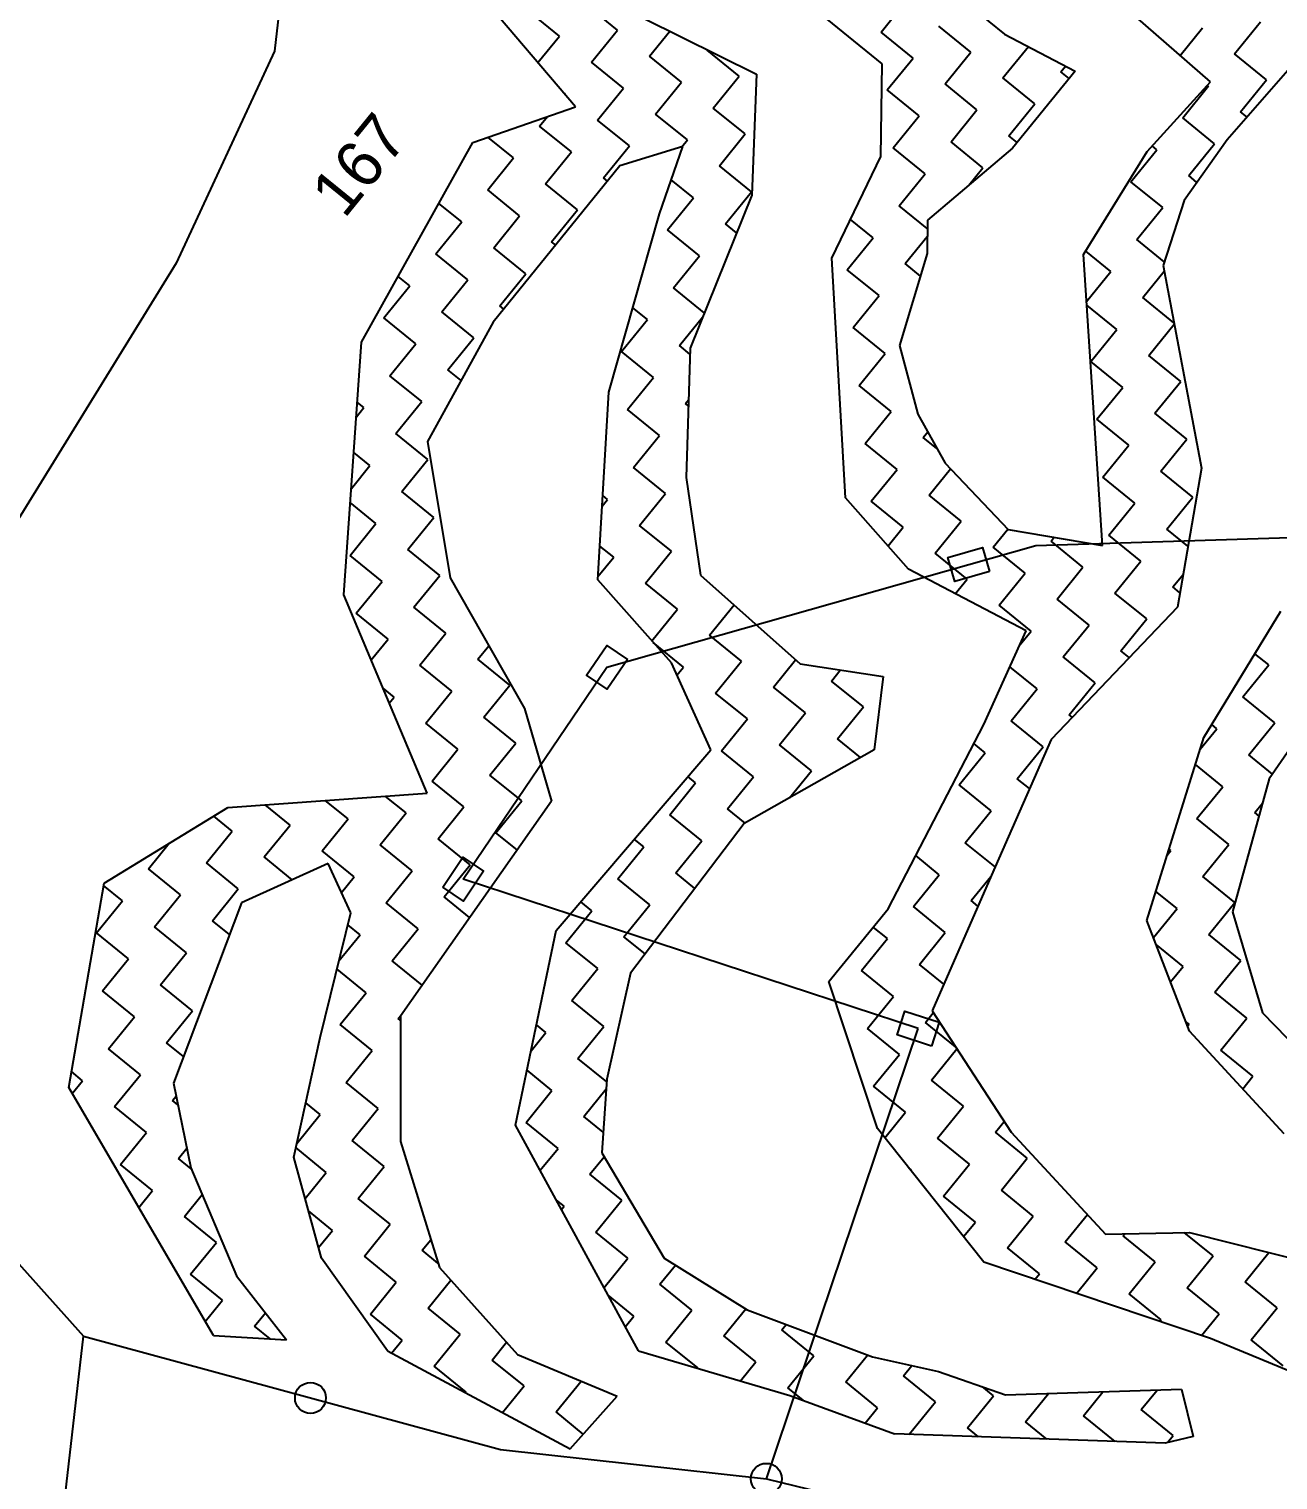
# Model space of a CAD drawing. Header units: metres. Extents: x 303647 to 308666, y 1943822 to 1947889.
# Drawn here: x 303920.9 to 304162.3, y 1946291 to 1946571.5 of the extents above; entities that cross this region are included whole.
import ezdxf

# ---------------------------------------------------------------- set-up
doc = ezdxf.new("R2010")
doc.units = ezdxf.units.M
for name, color, linetype in [('OFF', 1, 'Continuous'), ('POLY_HATCH', 12, 'Continuous'), ('POLY_PARCEL', 6, 'Continuous'), ('POLY_WATER', 4, 'Continuous'), ('TEXT_PARCEL', 7, 'Continuous')]:
    doc.layers.add(name, color=color, linetype=linetype)
doc.styles.add('TEXT_MAP', font='')
doc.styles.get('TEXT_MAP').set_extended_font_data('Kruti Dev 050')

msp = doc.modelspace()

# ---------------------------------------------------------------- linework, layer by layer
for points in [[(304106.51, 1946466.61), (304099.8, 1946464.7), (304098.48, 1946469.34), (304105.19, 1946471.25)], [(304036.53, 1946449.62), (304032.61, 1946443.85), (304028.62, 1946446.56), (304032.53, 1946452.33)], [(304000.82, 1946405.59), (304004.73, 1946411.36), (304008.73, 1946408.65), (304004.81, 1946402.88)], [(304095.31, 1946374.87), (304088.68, 1946377.05), (304090.18, 1946381.64), (304096.81, 1946379.46)]]:
    msp.add_lwpolyline(points, close=True)
for centre in [(303975.26, 1946306.83), (304063.38, 1946291.19)]:
    msp.add_circle(centre, 2.99)
at = {"layer": 'OFF'}
msp.add_line((303647.29, 1943830.93), (303931.35, 1946318.76), dxfattribs=at)
at = {"layer": 'POLY_HATCH'}
for p, q in [((304026.51, 1946556.49), (303998.93, 1946588.77)), ((304085.79, 1946564.79), (304062.31, 1946583.85)), ((304092.21, 1946584.5), (304109.43, 1946570.52)), ((304149.21, 1946561.29), (304127.93, 1946579.87)), ((304032.51, 1946577.21), (304061.47, 1946562.75)), ((304109.43, 1946570.52), (304123.08, 1946563.34)), ((304169.99, 1946570.16), (304152.44, 1946550.06)), ((304061.47, 1946562.75), (304060.56, 1946539.35)), ((304085.49, 1946546.83), (304085.79, 1946564.79)), ((304123.08, 1946563.34), (304110.99, 1946548.46)), ((304136.98, 1946547.83), (304149.21, 1946561.29)), ((304006.62, 1946549.57), (304026.51, 1946556.49)), ((303985.15, 1946510.96), (304006.62, 1946549.57)), ((304047.26, 1946548.81), (304035.09, 1946545.03)), ((304042.74, 1946535.78), (304047.26, 1946548.81)), ((304110.99, 1946548.46), (304094.51, 1946534.55)), ((304152.44, 1946550.06), (304144.18, 1946538.36)), ((304076.05, 1946527.2), (304085.49, 1946546.83)), ((304124.7, 1946527.9), (304136.98, 1946547.83)), ((304035.09, 1946545.03), (304010.58, 1946514.84)), ((304060.56, 1946539.35), (304048.63, 1946509.81)), ((304144.18, 1946538.36), (304140.07, 1946525.75)), ((304032.91, 1946501.26), (304042.74, 1946535.78)), ((304094.51, 1946534.55), (304094.46, 1946528.09)), ((304078.69, 1946480.87), (304076.05, 1946527.2)), ((304094.46, 1946528.09), (304089.13, 1946510.32)), ((304128.36, 1946471.63), (304124.7, 1946527.9)), ((304140.07, 1946525.75), (304147.5, 1946486.6)), ((304010.58, 1946514.84), (303997.9, 1946491.74)), ((303981.71, 1946462.11), (303985.15, 1946510.96)), ((304048.63, 1946509.81), (304047.89, 1946484.76)), ((304089.13, 1946510.32), (304092.65, 1946497.06)), ((304030.8, 1946465.03), (304032.91, 1946501.26)), ((304092.65, 1946497.06), (304097.93, 1946487.58)), ((303997.9, 1946491.74), (304002.29, 1946465.41)), ((304097.93, 1946487.58), (304110.12, 1946474.75)), ((304147.5, 1946486.6), (304142.83, 1946459.72)), ((304047.89, 1946484.76), (304050.67, 1946465.91)), ((304090.87, 1946467.08), (304078.69, 1946480.87)), ((304110.12, 1946474.75), (304128.36, 1946471.63)), ((304113.62, 1946455.12), (304090.87, 1946467.08)), ((304002.29, 1946465.41), (304016.63, 1946440.11)), ((304045.02, 1946448.93), (304030.8, 1946465.03)), ((304050.67, 1946465.91), (304069.92, 1946448.77)), ((303997.79, 1946423.79), (303981.71, 1946462.11)), ((304142.83, 1946459.72), (304118.41, 1946434.16)), ((304147.97, 1946434.55), (304162.84, 1946458.94)), ((304105.45, 1946437.05), (304113.62, 1946455.12)), ((304052.62, 1946432.14), (304045.02, 1946448.93)), ((304069.92, 1946448.77), (304085.99, 1946446.29)), ((304085.99, 1946446.29), (304084.25, 1946432.15)), ((304171.48, 1946442.35), (304160.61, 1946426.54)), ((304016.63, 1946440.11), (304021.83, 1946422.23)), ((304086.9, 1946401.42), (304105.45, 1946437.05)), ((304118.41, 1946434.16), (304106.91, 1946407.92)), ((304136.95, 1946399.16), (304147.97, 1946434.55)), ((304022.74, 1946397.2), (304052.62, 1946432.14)), ((304084.25, 1946432.15), (304059.1, 1946417.87)), ((304160.61, 1946426.54), (304153.49, 1946400.79)), ((303959.29, 1946420.98), (303997.79, 1946423.79)), ((304021.83, 1946422.23), (303992.63, 1946380.66)), ((303935.35, 1946406.36), (303959.29, 1946420.98)), ((304059.1, 1946417.87), (304037.12, 1946388.94)), ((303978.7, 1946410.19), (303961.9, 1946402.57)), ((303983.04, 1946400.59), (303978.7, 1946410.19)), ((304106.91, 1946407.92), (304095.41, 1946381.68)), ((303928.52, 1946366.85), (303935.35, 1946406.36)), ((303961.9, 1946402.57), (303948.76, 1946367.71)), ((303977.15, 1946376.53), (303983.04, 1946400.59)), ((304075.46, 1946387.32), (304086.9, 1946401.42)), ((304153.49, 1946400.79), (304159.31, 1946381.29)), ((304014.91, 1946359.54), (304022.74, 1946397.2)), ((304145.15, 1946377.73), (304136.95, 1946399.16)), ((304037.12, 1946388.94), (304032.57, 1946368.49)), ((304084.85, 1946358.9), (304075.46, 1946387.32)), ((303992.63, 1946380.66), (303992.63, 1946356.38)), ((304095.41, 1946381.68), (304110.69, 1946358.24)), ((304159.31, 1946381.29), (304172.7, 1946367.46)), ((304163.5, 1946357.9), (304145.15, 1946377.73)), ((303972.01, 1946353.39), (303977.15, 1946376.53)), ((303956.5, 1946318.87), (303928.52, 1946366.85)), ((303948.76, 1946367.71), (303952.13, 1946351.31)), ((304032.57, 1946368.49), (304031.55, 1946354.23)), ((304038.68, 1946315.96), (304014.91, 1946359.54)), ((304105.44, 1946333.08), (304084.85, 1946358.9)), ((304110.69, 1946358.24), (304128.97, 1946338.49)), ((303992.63, 1946356.38), (304000.17, 1946332.04)), ((303977.38, 1946333.85), (303972.01, 1946353.39)), ((304031.55, 1946354.23), (304043.65, 1946333.85)), ((303952.13, 1946351.31), (303960.98, 1946330.46)), ((304128.97, 1946338.49), (304145.18, 1946338.83)), ((304145.18, 1946338.83), (304173.66, 1946331.65)), ((303990.12, 1946315.92), (303977.38, 1946333.85)), ((304043.65, 1946333.85), (304059.66, 1946323.87)), ((304149.27, 1946318.29), (304105.44, 1946333.08)), ((303960.98, 1946330.46), (303970.64, 1946318.07)), ((304000.17, 1946332.04), (304015.31, 1946315.2)), ((304059.66, 1946323.87), (304083.91, 1946314.75)), ((303956.5, 1946318.87), (303970.64, 1946318.07)), ((304177.13, 1946306.77), (304149.27, 1946318.29)), ((303990.12, 1946315.92), (304025.43, 1946296.98)), ((304038.68, 1946315.96), (304067.9, 1946307.32)), ((304015.31, 1946315.2), (304034.56, 1946307.16)), ((304083.91, 1946314.75), (304096.68, 1946311.92)), ((304096.68, 1946311.92), (304109.63, 1946307.45)), ((304025.43, 1946296.98), (304034.56, 1946307.16)), ((304067.9, 1946307.32), (304088.15, 1946299.89)), ((304109.63, 1946307.45), (304143.65, 1946308.5)), ((304143.65, 1946308.5), (304145.86, 1946299.36)), ((304140.45, 1946298.09), (304088.15, 1946299.89)), ((304145.86, 1946299.36), (304140.45, 1946298.09))]:
    msp.add_line(p, q, dxfattribs=at)
at = {"layer": 'POLY_HATCH', "linetype": 'Continuous'}
for p, q in [((304034.6, 1946571.28), (304028.42, 1946576.3)), ((304085.56, 1946570.92), (304090.57, 1946577.1)), ((304023.4, 1946570.12), (304017.22, 1946575.14)), ((304029.58, 1946565.1), (304034.6, 1946571.28)), ((304040.78, 1946566.27), (304044.71, 1946571.12)), ((304091.74, 1946565.9), (304085.56, 1946570.92)), ((304102.93, 1946567.06), (304096.75, 1946572.08)), ((304143.38, 1946566.38), (304147.71, 1946571.72)), ((304153.89, 1946566.7), (304158.91, 1946572.88)), ((304019.24, 1946565), (304023.4, 1946570.12)), ((304109.11, 1946562.05), (304114.03, 1946568.1)), ((304035.76, 1946560.09), (304029.58, 1946565.1)), ((304046.95, 1946561.25), (304040.78, 1946566.27)), ((304051.97, 1946567.43), (304052.01, 1946567.48)), ((304058.15, 1946562.41), (304051.97, 1946567.43)), ((304086.72, 1946559.72), (304091.74, 1946565.9)), ((304097.92, 1946560.89), (304102.93, 1946567.06)), ((304160.07, 1946561.68), (304153.89, 1946566.7)), ((304053.13, 1946556.23), (304058.15, 1946562.41)), ((304120.31, 1946563.21), (304121.21, 1946564.32)), ((304121.91, 1946561.91), (304120.31, 1946563.21)), ((304030.74, 1946553.91), (304035.76, 1946560.09)), ((304041.94, 1946555.07), (304046.95, 1946561.25)), ((304092.9, 1946554.71), (304086.72, 1946559.72)), ((304104.09, 1946555.87), (304097.92, 1946560.89)), ((304115.29, 1946557.03), (304109.11, 1946562.05)), ((304143.86, 1946554.34), (304148.88, 1946560.52)), ((304148.88, 1946560.52), (304148.66, 1946560.69)), ((304155.05, 1946555.5), (304160.07, 1946561.68)), ((304024.56, 1946558.92), (304024.13, 1946559.28)), ((304024.5, 1946558.84), (304024.56, 1946558.92)), ((304110.27, 1946550.85), (304115.29, 1946557.03)), ((304019.55, 1946552.74), (304021.05, 1946554.59)), ((304036.92, 1946548.89), (304030.74, 1946553.91)), ((304048.12, 1946550.05), (304041.94, 1946555.07)), ((304059.31, 1946551.22), (304053.13, 1946556.23)), ((304087.88, 1946548.53), (304092.9, 1946554.71)), ((304099.08, 1946549.69), (304104.09, 1946555.87)), ((304150.04, 1946549.33), (304143.86, 1946554.34)), ((304156.31, 1946554.49), (304155.05, 1946555.5)), ((304025.73, 1946547.73), (304019.55, 1946552.74)), ((304054.3, 1946545.04), (304059.31, 1946551.22)), ((304014.53, 1946546.57), (304009.57, 1946550.6)), ((304031.91, 1946542.71), (304036.92, 1946548.89)), ((304047.06, 1946548.75), (304048.12, 1946550.05)), ((304094.06, 1946543.51), (304087.88, 1946548.53)), ((304105.26, 1946544.67), (304099.08, 1946549.69)), ((304111.88, 1946549.55), (304110.27, 1946550.85)), ((304133.83, 1946541.98), (304138.84, 1946548.16)), ((304138.84, 1946548.16), (304137.95, 1946548.89)), ((304145.02, 1946543.15), (304150.04, 1946549.33)), ((304009.52, 1946540.39), (304014.53, 1946546.57)), ((304020.71, 1946541.55), (304025.73, 1946547.73)), ((304032.69, 1946542.08), (304031.91, 1946542.71)), ((304060.48, 1946540.02), (304054.3, 1946545.04)), ((304089.05, 1946537.33), (304094.06, 1946543.51)), ((304102.53, 1946541.32), (304105.26, 1946544.67)), ((304146.63, 1946541.84), (304145.02, 1946543.15)), ((304015.69, 1946535.37), (304009.52, 1946540.39)), ((304026.89, 1946536.53), (304020.71, 1946541.55)), ((304049.28, 1946538.86), (304045.01, 1946542.33)), ((304055.46, 1946533.84), (304060.48, 1946540.02)), ((304140.01, 1946536.97), (304133.83, 1946541.98)), ((304004.5, 1946534.21), (304000.07, 1946537.8)), ((304044.26, 1946532.68), (304049.28, 1946538.86)), ((304094.5, 1946532.91), (304089.05, 1946537.33)), ((304134.99, 1946530.79), (304140.01, 1946536.97)), ((303999.48, 1946528.03), (304004.5, 1946534.21)), ((304010.68, 1946529.19), (304015.69, 1946535.37)), ((304021.87, 1946530.35), (304026.89, 1946536.53)), ((304084.03, 1946531.15), (304079.66, 1946534.7)), ((304050.44, 1946527.66), (304044.26, 1946532.68)), ((304057.62, 1946532.09), (304055.46, 1946533.84)), ((304090.21, 1946526.14), (304094.48, 1946531.4)), ((304016.86, 1946524.18), (304010.68, 1946529.19)), ((304022.66, 1946529.72), (304021.87, 1946530.35)), ((304079.01, 1946524.97), (304084.03, 1946531.15)), ((304129.97, 1946524.61), (304125.11, 1946528.56)), ((304140.3, 1946526.47), (304134.99, 1946530.79)), ((304005.66, 1946523.01), (303999.48, 1946528.03)), ((304045.43, 1946521.48), (304050.44, 1946527.66)), ((304093.15, 1946523.74), (304090.21, 1946526.14)), ((303994.47, 1946521.85), (303992.22, 1946523.67)), ((304000.65, 1946516.83), (304005.66, 1946523.01)), ((304011.84, 1946518), (304016.86, 1946524.18)), ((304085.19, 1946519.96), (304079.01, 1946524.97)), ((304125.29, 1946518.84), (304129.97, 1946524.61)), ((304136.15, 1946519.59), (304140.28, 1946524.67)), ((303989.45, 1946515.67), (303994.47, 1946521.85)), ((304051.39, 1946516.64), (304045.43, 1946521.48)), ((304012.63, 1946517.36), (304011.84, 1946518)), ((304040.41, 1946515.31), (304037.57, 1946517.61)), ((304080.18, 1946513.78), (304085.19, 1946519.96)), ((304131.14, 1946513.41), (304125.34, 1946518.12)), ((304142.16, 1946514.71), (304136.15, 1946519.59)), ((303995.63, 1946510.65), (303989.45, 1946515.67)), ((304006.82, 1946511.82), (304000.65, 1946516.83)), ((304035.39, 1946509.13), (304040.41, 1946515.31)), ((304046.59, 1946510.29), (304051.03, 1946515.76)), ((304137.32, 1946508.4), (304142.22, 1946514.44)), ((304001.81, 1946505.64), (304006.82, 1946511.82)), ((304086.36, 1946508.76), (304080.18, 1946513.78)), ((304126.12, 1946507.23), (304131.14, 1946513.41)), ((303990.61, 1946504.47), (303995.63, 1946510.65)), ((304041.57, 1946504.11), (304035.39, 1946509.13)), ((304048.6, 1946508.66), (304046.59, 1946510.29)), ((304081.34, 1946502.58), (304086.36, 1946508.76)), ((304132.3, 1946502.22), (304126.12, 1946507.23)), ((304143.49, 1946503.38), (304137.32, 1946508.4)), ((303996.79, 1946499.46), (303990.61, 1946504.47)), ((304004.38, 1946503.55), (304001.81, 1946505.64)), ((304036.56, 1946497.93), (304041.57, 1946504.11)), ((304138.48, 1946497.2), (304143.49, 1946503.38)), ((304087.52, 1946497.57), (304081.34, 1946502.58)), ((304127.28, 1946496.04), (304132.3, 1946502.22)), ((303984.13, 1946496.49), (303985.6, 1946498.3)), ((303985.6, 1946498.3), (303984.33, 1946499.32)), ((303991.78, 1946493.28), (303996.79, 1946499.46)), ((304042.74, 1946492.91), (304036.56, 1946497.93)), ((304047.75, 1946499.09), (304048.34, 1946499.81)), ((304048.3, 1946498.65), (304047.75, 1946499.09)), ((304082.5, 1946491.39), (304087.52, 1946497.57)), ((304133.46, 1946491.02), (304127.28, 1946496.04)), ((304144.66, 1946492.19), (304138.48, 1946497.2)), ((303997.96, 1946488.26), (303991.78, 1946493.28)), ((304037.72, 1946486.74), (304042.74, 1946492.91)), ((304093.7, 1946492.55), (304094.57, 1946493.62)), ((304096.37, 1946490.38), (304093.7, 1946492.55)), ((304139.64, 1946486.01), (304144.66, 1946492.19)), ((303986.76, 1946487.1), (303983.65, 1946489.63)), ((304088.68, 1946486.37), (304082.5, 1946491.39)), ((304128.45, 1946484.84), (304133.46, 1946491.02)), ((303983.16, 1946482.66), (303986.76, 1946487.1)), ((303992.94, 1946482.08), (303997.96, 1946488.26)), ((304043.9, 1946481.72), (304037.72, 1946486.74)), ((304083.66, 1946480.19), (304088.68, 1946486.37)), ((304094.86, 1946481.35), (304099, 1946486.45)), ((304134.63, 1946479.83), (304128.45, 1946484.84)), ((304145.82, 1946480.99), (304139.64, 1946486.01)), ((303999.12, 1946477.07), (303992.94, 1946482.08)), ((304032.7, 1946480.56), (304031.75, 1946481.33)), ((304038.88, 1946475.54), (304043.9, 1946481.72)), ((304101.04, 1946476.34), (304094.86, 1946481.35)), ((304140.8, 1946474.81), (304145.82, 1946480.99)), ((303987.92, 1946475.9), (303982.96, 1946479.93)), ((304031.63, 1946479.23), (304032.7, 1946480.56)), ((304089.84, 1946475.18), (304083.66, 1946480.19)), ((304129.61, 1946473.65), (304134.63, 1946479.83)), ((303982.91, 1946469.73), (303987.92, 1946475.9)), ((303994.1, 1946470.89), (303999.12, 1946477.07)), ((304045.06, 1946470.52), (304038.88, 1946475.54)), ((304086.91, 1946471.56), (304089.84, 1946475.18)), ((304096.02, 1946470.16), (304101.04, 1946476.34)), ((304107.22, 1946471.32), (304110.05, 1946474.82)), ((304118.41, 1946472.49), (304119.02, 1946473.23)), ((304124.59, 1946467.47), (304118.41, 1946472.49)), ((304135.79, 1946468.63), (304129.61, 1946473.65)), ((304144.88, 1946471.5), (304140.8, 1946474.81)), ((303989.09, 1946464.71), (303982.91, 1946469.73)), ((304000.28, 1946465.87), (303994.1, 1946470.89)), ((304033.87, 1946469.36), (304031.18, 1946471.54)), ((304040.05, 1946464.35), (304045.06, 1946470.52)), ((304102.2, 1946465.14), (304096.02, 1946470.16)), ((304113.4, 1946466.31), (304107.22, 1946471.32)), ((304030.83, 1946465.63), (304033.87, 1946469.36)), ((304119.58, 1946461.29), (304124.59, 1946467.47)), ((304130.77, 1946462.45), (304135.79, 1946468.63)), ((303984.07, 1946458.53), (303989.09, 1946464.71)), ((303995.26, 1946459.69), (304000.28, 1946465.87)), ((304046.23, 1946459.33), (304040.05, 1946464.35)), ((304099.91, 1946462.33), (304102.2, 1946465.14)), ((304108.38, 1946460.13), (304113.4, 1946466.31)), ((304141.97, 1946463.62), (304143.93, 1946466.03)), ((304125.76, 1946456.27), (304119.58, 1946461.29)), ((304136.95, 1946457.44), (304130.77, 1946462.45)), ((304143.32, 1946462.52), (304141.97, 1946463.62)), ((303990.25, 1946453.51), (303984.07, 1946458.53)), ((304001.44, 1946454.68), (303995.26, 1946459.69)), ((304041.25, 1946453.2), (304046.23, 1946459.33)), ((304052.4, 1946454.31), (304057.14, 1946460.15)), ((304114.56, 1946455.11), (304108.38, 1946460.13)), ((304120.74, 1946450.09), (304125.76, 1946456.27)), ((304131.93, 1946451.26), (304136.95, 1946457.44)), ((303987, 1946449.51), (303990.25, 1946453.51)), ((303996.43, 1946448.5), (304001.44, 1946454.68)), ((304047.39, 1946448.13), (304041.52, 1946452.9)), ((304058.58, 1946449.3), (304052.4, 1946454.31)), ((304112.42, 1946452.48), (304114.56, 1946455.11)), ((304007.62, 1946449.66), (304009.74, 1946452.27)), ((304126.92, 1946445.08), (304120.74, 1946450.09)), ((304133.52, 1946449.97), (304131.93, 1946451.26)), ((304160.5, 1946448.57), (304157.84, 1946450.73)), ((304002.61, 1946443.48), (303996.43, 1946448.5)), ((304013.8, 1946444.64), (304007.62, 1946449.66)), ((304046.1, 1946446.55), (304047.39, 1946448.13)), ((304053.57, 1946443.12), (304058.58, 1946449.3)), ((304064.76, 1946444.28), (304069.04, 1946449.55)), ((304075.96, 1946445.44), (304077.68, 1946447.57)), ((304115.72, 1946443.92), (304110.48, 1946448.18)), ((304155.49, 1946442.39), (304160.5, 1946448.57)), ((304008.79, 1946438.47), (304013.8, 1946444.64)), ((304070.94, 1946439.26), (304064.76, 1946444.28)), ((304082.14, 1946440.43), (304075.96, 1946445.44)), ((304121.9, 1946438.9), (304126.92, 1946445.08)), ((303991.41, 1946442.32), (303989.29, 1946444.04)), ((303990.49, 1946441.18), (303991.41, 1946442.32)), ((303997.59, 1946437.3), (304002.61, 1946443.48)), ((304059.75, 1946438.1), (304053.57, 1946443.12)), ((304110.71, 1946437.74), (304115.72, 1946443.92)), ((304161.67, 1946437.37), (304155.49, 1946442.39)), ((304065.93, 1946433.08), (304070.94, 1946439.26)), ((304077.12, 1946434.25), (304082.14, 1946440.43)), ((304122.48, 1946438.43), (304121.9, 1946438.9)), ((304003.77, 1946432.29), (303997.59, 1946437.3)), ((304014.97, 1946433.45), (304008.79, 1946438.47)), ((304054.73, 1946431.92), (304059.75, 1946438.1)), ((304116.89, 1946432.72), (304110.71, 1946437.74)), ((304147.25, 1946432.24), (304150.47, 1946436.21)), ((304150.47, 1946436.21), (304149.47, 1946437.02)), ((304156.65, 1946431.19), (304161.67, 1946437.37)), ((304009.95, 1946427.27), (304014.97, 1946433.45)), ((304072.1, 1946428.07), (304065.93, 1946433.08)), ((304081.58, 1946430.63), (304077.12, 1946434.25)), ((304105.69, 1946431.56), (304103.51, 1946433.33)), ((303998.75, 1946426.11), (304003.77, 1946432.29)), ((304060.91, 1946426.91), (304054.73, 1946431.92)), ((304100.67, 1946425.38), (304105.69, 1946431.56)), ((304111.87, 1946426.54), (304116.89, 1946432.72)), ((304161.25, 1946427.46), (304156.65, 1946431.19)), ((304067.87, 1946422.85), (304072.1, 1946428.07)), ((304151.64, 1946425.01), (304146.34, 1946429.31)), ((304004.93, 1946421.09), (303998.75, 1946426.11)), ((304016.13, 1946422.25), (304009.95, 1946427.27)), ((304044.7, 1946419.56), (304049.71, 1946425.74)), ((304049.71, 1946425.74), (304048.2, 1946426.97)), ((304055.89, 1946420.73), (304060.91, 1946426.91)), ((304106.85, 1946420.36), (304100.67, 1946425.38)), ((304114.23, 1946424.63), (304111.87, 1946426.54)), ((304146.62, 1946418.83), (304151.64, 1946425.01)), ((303982.54, 1946418.77), (303978.12, 1946422.35)), ((303993.74, 1946419.93), (303989.71, 1946423.2)), ((304011.11, 1946416.07), (304016.13, 1946422.25)), ((304157.81, 1946420), (304159.31, 1946421.85)), ((303960.15, 1946416.44), (303956.59, 1946419.33)), ((303971.35, 1946417.6), (303966.53, 1946421.51)), ((303988.72, 1946413.75), (303993.74, 1946419.93)), ((303999.92, 1946414.91), (304004.93, 1946421.09)), ((304050.88, 1946414.55), (304044.7, 1946419.56)), ((304059.28, 1946417.98), (304055.89, 1946420.73)), ((304101.84, 1946414.18), (304106.85, 1946420.36)), ((304158.62, 1946419.34), (304157.81, 1946420)), ((303955.14, 1946410.26), (303960.15, 1946416.44)), ((303966.33, 1946411.42), (303971.35, 1946417.6)), ((303977.53, 1946412.59), (303982.54, 1946418.77)), ((304152.8, 1946413.82), (304146.62, 1946418.83)), ((303943.94, 1946409.1), (303947.97, 1946414.07)), ((303994.9, 1946408.73), (303988.72, 1946413.75)), ((304006.1, 1946409.9), (303999.92, 1946414.91)), ((304015.19, 1946412.77), (304011.11, 1946416.07)), ((304039.68, 1946413.38), (304037.85, 1946414.87)), ((304045.86, 1946408.37), (304050.88, 1946414.55)), ((304107.6, 1946409.5), (304101.84, 1946414.18)), ((304147.78, 1946407.64), (304152.8, 1946413.82)), ((303971.74, 1946407.03), (303966.33, 1946411.42)), ((303983.7, 1946407.57), (303977.53, 1946412.59)), ((304034.67, 1946407.21), (304039.68, 1946413.38)), ((304096.82, 1946408), (304092.26, 1946411.71)), ((304140.87, 1946411.76), (304141.6, 1946412.66)), ((304141.6, 1946412.66), (304141.24, 1946412.95)), ((303950.12, 1946404.08), (303943.94, 1946409.1)), ((303961.31, 1946405.24), (303955.14, 1946410.26)), ((303989.88, 1946402.55), (303994.9, 1946408.73)), ((304001.08, 1946403.72), (304006.1, 1946409.9)), ((304049.58, 1946405.35), (304045.86, 1946408.37)), ((304091.81, 1946401.82), (304096.82, 1946408)), ((303938.92, 1946402.92), (303935.27, 1946405.89)), ((303956.3, 1946399.06), (303961.31, 1946405.24)), ((303981.25, 1946404.55), (303983.7, 1946407.57)), ((304040.84, 1946402.19), (304034.67, 1946407.21)), ((304103, 1946402.99), (304106.8, 1946407.66)), ((304153.96, 1946402.62), (304147.78, 1946407.64)), ((303933.91, 1946396.74), (303938.92, 1946402.92)), ((303945.1, 1946397.9), (303950.12, 1946404.08)), ((303996.06, 1946397.54), (303989.88, 1946402.55)), ((304006.01, 1946399.71), (304001.08, 1946403.72)), ((304029.65, 1946401.03), (304027.5, 1946402.77)), ((304035.83, 1946396.01), (304040.84, 1946402.19)), ((304104.29, 1946401.94), (304103, 1946402.99)), ((304142.77, 1946401.46), (304138.7, 1946404.76)), ((304148.94, 1946396.44), (304153.96, 1946402.62)), ((304024.63, 1946394.85), (304029.65, 1946401.03)), ((304097.98, 1946396.81), (304091.81, 1946401.82)), ((304138.22, 1946395.85), (304142.77, 1946401.46)), ((303940.09, 1946391.72), (303933.91, 1946396.74)), ((303951.28, 1946392.89), (303945.1, 1946397.9)), ((303959.58, 1946396.4), (303956.3, 1946399.06)), ((303984.87, 1946396.37), (303982.48, 1946398.31)), ((303991.05, 1946391.36), (303996.06, 1946397.54)), ((304086.79, 1946395.65), (304084.03, 1946397.88)), ((304092.97, 1946390.63), (304097.98, 1946396.81)), ((303980.77, 1946391.33), (303984.87, 1946396.37)), ((304030.81, 1946389.83), (304024.63, 1946394.85)), ((304039.95, 1946392.67), (304035.83, 1946396.01)), ((304081.77, 1946389.47), (304086.79, 1946395.65)), ((304143.93, 1946390.26), (304138.74, 1946394.47)), ((304155.12, 1946391.43), (304148.94, 1946396.44)), ((303935.07, 1946385.54), (303940.09, 1946391.72)), ((303946.27, 1946386.71), (303951.28, 1946392.89)), ((303996.84, 1946386.65), (303991.05, 1946391.36)), ((304150.11, 1946385.25), (304155.12, 1946391.43)), ((303986.03, 1946385.18), (303980.39, 1946389.76)), ((304025.8, 1946383.65), (304030.81, 1946389.83)), ((304087.95, 1946384.45), (304081.77, 1946389.47)), ((304097.66, 1946386.82), (304092.97, 1946390.63)), ((304141.5, 1946387.27), (304143.93, 1946390.26)), ((303941.25, 1946380.53), (303935.07, 1946385.54)), ((303952.44, 1946381.69), (303946.27, 1946386.71)), ((303981.01, 1946379), (303986.03, 1946385.18)), ((304031.98, 1946378.64), (304025.8, 1946383.65)), ((304082.94, 1946378.27), (304087.95, 1946384.45)), ((304156.29, 1946380.23), (304150.11, 1946385.25)), ((303936.23, 1946374.35), (303941.25, 1946380.53)), ((303947.43, 1946375.51), (303952.44, 1946381.69)), ((303992.21, 1946380.16), (303992.77, 1946380.85)), ((303992.63, 1946379.82), (303992.21, 1946380.16)), ((304094.13, 1946379.43), (304095.66, 1946381.31)), ((304151.27, 1946374.05), (304156.29, 1946380.23)), ((303987.19, 1946373.98), (303981.01, 1946379)), ((304017.9, 1946373.93), (304020.78, 1946377.47)), ((304020.78, 1946377.47), (304018.95, 1946378.96)), ((304026.96, 1946372.46), (304031.98, 1946378.64)), ((304089.11, 1946373.25), (304082.94, 1946378.27)), ((304099.97, 1946374.7), (304094.13, 1946379.43)), ((304145.09, 1946379.07), (304144.43, 1946379.61)), ((304144.78, 1946378.69), (304145.09, 1946379.07)), ((303942.41, 1946369.33), (303936.23, 1946374.35)), ((303950.7, 1946372.86), (303947.43, 1946375.51)), ((304095.29, 1946368.24), (304100.22, 1946374.31)), ((303982.18, 1946367.8), (303987.19, 1946373.98)), ((304032.53, 1946367.93), (304026.96, 1946372.46)), ((304084.1, 1946367.08), (304089.11, 1946373.25)), ((304157.45, 1946369.04), (304151.27, 1946374.05)), ((303931.22, 1946368.17), (303929.05, 1946369.93)), ((303937.4, 1946363.15), (303942.41, 1946369.33)), ((304021.94, 1946366.28), (304017.13, 1946370.19)), ((304155.46, 1946366.59), (304157.45, 1946369.04)), ((303929.2, 1946365.69), (303931.22, 1946368.17)), ((303988.36, 1946362.79), (303982.18, 1946367.8)), ((304016.93, 1946360.1), (304021.94, 1946366.28)), ((304028.12, 1946361.26), (304032.44, 1946366.58)), ((304090.28, 1946362.06), (304084.1, 1946367.08)), ((304101.47, 1946363.22), (304095.29, 1946368.24)), ((303943.58, 1946358.14), (303937.4, 1946363.15)), ((303948.59, 1946364.32), (303949.28, 1946365.17)), ((303949.63, 1946363.47), (303948.59, 1946364.32)), ((303977.16, 1946361.63), (303974.35, 1946363.91)), ((304096.46, 1946357.04), (304101.47, 1946363.22)), ((303972.59, 1946355.99), (303977.16, 1946361.63)), ((303983.34, 1946356.61), (303988.36, 1946362.79)), ((304023.11, 1946355.08), (304016.93, 1946360.1)), ((304031.84, 1946358.24), (304028.12, 1946361.26)), ((304086.27, 1946357.12), (304090.28, 1946362.06)), ((304107.65, 1946358.21), (304109.35, 1946360.3)), ((303938.56, 1946351.96), (303943.58, 1946358.14)), ((304113.83, 1946353.19), (304107.65, 1946358.21)), ((303949.75, 1946353.12), (303951.35, 1946355.09)), ((303978.32, 1946350.43), (303972.42, 1946355.22)), ((303989.52, 1946351.59), (303983.34, 1946356.61)), ((304019.66, 1946350.84), (304023.11, 1946355.08)), ((304102.64, 1946352.03), (304096.46, 1946357.04)), ((303944.74, 1946346.94), (303938.56, 1946351.96)), ((303952.21, 1946351.13), (303949.75, 1946353.12)), ((304029.28, 1946350.07), (304032.02, 1946353.44)), ((304097.62, 1946345.85), (304102.64, 1946352.03)), ((304108.82, 1946347.01), (304113.83, 1946353.19)), ((303974.21, 1946345.37), (303978.32, 1946350.43)), ((303984.5, 1946345.41), (303989.52, 1946351.59)), ((304035.46, 1946345.05), (304029.28, 1946350.07)), ((304091.44, 1946350.86), (304090.91, 1946351.29)), ((304091.35, 1946350.75), (304091.44, 1946350.86)), ((303942.06, 1946343.64), (303944.74, 1946346.94)), ((303950.92, 1946341.93), (303954.33, 1946346.13)), ((304114.99, 1946341.99), (304108.82, 1946347.01)), ((304120.01, 1946348.17), (304120.01, 1946348.17)), ((304120.01, 1946348.17), (304120.01, 1946348.17)), ((303990.68, 1946340.4), (303984.5, 1946345.41)), ((304024.27, 1946343.89), (304022.8, 1946345.08)), ((304023.78, 1946343.28), (304024.27, 1946343.89)), ((304030.45, 1946338.87), (304035.46, 1946345.05)), ((304103.8, 1946340.83), (304097.62, 1946345.85)), ((303957.1, 1946336.91), (303950.92, 1946341.93)), ((303979.49, 1946339.23), (303974.87, 1946342.98)), ((304101.51, 1946338.01), (304103.8, 1946340.83)), ((304109.98, 1946335.82), (304114.99, 1946341.99)), ((304121.17, 1946336.98), (304125.47, 1946342.27)), ((303976.81, 1946335.93), (303979.49, 1946339.23)), ((303985.67, 1946334.22), (303990.68, 1946340.4)), ((304036.63, 1946333.85), (304030.45, 1946338.87)), ((304132.37, 1946338.14), (304132.72, 1946338.57)), ((304138.55, 1946333.12), (304132.37, 1946338.14)), ((304149.74, 1946334.29), (304144.17, 1946338.81)), ((303952.08, 1946330.73), (303957.1, 1946336.91)), ((303996.86, 1946335.38), (303998.51, 1946337.41)), ((303999.9, 1946332.91), (303996.86, 1946335.38)), ((304116.16, 1946330.8), (304109.98, 1946335.82)), ((304127.35, 1946331.96), (304121.17, 1946336.98)), ((304155.92, 1946329.27), (304160.54, 1946334.96)), ((303991.85, 1946329.2), (303985.67, 1946334.22)), ((304032.02, 1946328.17), (304036.63, 1946333.85)), ((304042.81, 1946328.84), (304045.79, 1946332.52)), ((304133.53, 1946326.95), (304138.55, 1946333.12)), ((304144.73, 1946328.11), (304149.74, 1946334.29)), ((303958.26, 1946325.71), (303952.08, 1946330.73)), ((303998.02, 1946324.19), (304002.39, 1946329.57)), ((304115.31, 1946329.75), (304116.16, 1946330.8)), ((304123.35, 1946327.04), (304127.35, 1946331.96)), ((304162.1, 1946324.26), (304155.92, 1946329.27)), ((303986.83, 1946323.02), (303991.85, 1946329.2)), ((304037.79, 1946322.66), (304032.83, 1946326.69)), ((304048.99, 1946323.82), (304042.81, 1946328.84)), ((304139.71, 1946321.93), (304133.53, 1946326.95)), ((304150.91, 1946323.09), (304144.73, 1946328.11)), ((303954.91, 1946321.59), (303958.26, 1946325.71)), ((304004.2, 1946319.17), (303998.02, 1946324.19)), ((304043.97, 1946317.64), (304048.99, 1946323.82)), ((304055.16, 1946318.81), (304059.41, 1946324.03)), ((304157.09, 1946318.08), (304162.1, 1946324.26)), ((303964.44, 1946320.7), (303966.56, 1946323.31)), ((303993.01, 1946318.01), (303986.83, 1946323.02)), ((304036.14, 1946320.62), (304037.79, 1946322.66)), ((304066.36, 1946319.97), (304067.22, 1946321.03)), ((304139.45, 1946321.61), (304139.71, 1946321.93)), ((304147.5, 1946318.89), (304150.91, 1946323.09)), ((303967.45, 1946318.25), (303964.44, 1946320.7)), ((303999.19, 1946312.99), (304004.2, 1946319.17)), ((304061.34, 1946313.79), (304055.16, 1946318.81)), ((304072.54, 1946314.95), (304066.36, 1946319.97)), ((304163.26, 1946313.06), (304157.09, 1946318.08)), ((303990.95, 1946315.47), (303993.01, 1946318.01)), ((304010.38, 1946314.15), (304013.17, 1946317.58)), ((304050.15, 1946312.63), (304043.97, 1946317.64)), ((304005.37, 1946307.97), (303999.19, 1946312.99)), ((304016.56, 1946309.14), (304010.38, 1946314.15)), ((304050.11, 1946312.58), (304050.15, 1946312.63)), ((304058.38, 1946310.13), (304061.34, 1946313.79)), ((304067.52, 1946308.77), (304072.54, 1946314.95)), ((304078.72, 1946309.94), (304082.93, 1946315.12)), ((304089.91, 1946311.1), (304091.51, 1946313.07)), ((304022.74, 1946304.12), (304027.58, 1946310.08)), ((304084.9, 1946304.92), (304078.72, 1946309.94)), ((304096.09, 1946306.08), (304089.91, 1946311.1)), ((304005.23, 1946307.81), (304005.37, 1946307.97)), ((304012.37, 1946303.98), (304016.56, 1946309.14)), ((304070.48, 1946306.37), (304067.52, 1946308.77)), ((304102.27, 1946301.07), (304107.29, 1946307.25)), ((304107.29, 1946307.25), (304105.12, 1946309.01)), ((304113.47, 1946302.23), (304117.91, 1946307.7)), ((304124.66, 1946303.39), (304128.43, 1946308.03)), ((304135.86, 1946304.56), (304138.94, 1946308.35)), ((304028, 1946299.85), (304022.74, 1946304.12)), ((304082.5, 1946301.97), (304084.9, 1946304.92)), ((304091.08, 1946299.9), (304096.09, 1946306.08)), ((304142.04, 1946299.54), (304135.86, 1946304.56)), ((304117.6, 1946298.88), (304113.47, 1946302.23)), ((304130.79, 1946298.42), (304124.66, 1946303.39)), ((304091.22, 1946299.79), (304091.08, 1946299.9)), ((304104.41, 1946299.33), (304102.27, 1946301.07)), ((304140.95, 1946298.2), (304142.04, 1946299.54))]:
    msp.add_line(p, q, dxfattribs=at)
at = {"layer": 'POLY_PARCEL'}
for p, q in [((303986.73, 1946732.25), (303968.32, 1946567.24)), ((303968.32, 1946567.24), (303949.31, 1946526.26)), ((303949.31, 1946526.26), (303896.34, 1946440.36)), ((304115.45, 1946471.65), (304292.47, 1946477.15)), ((304032.57, 1946448.09), (304115.45, 1946471.65)), ((304004.77, 1946407.12), (304032.57, 1946448.09)), ((304092.74, 1946378.25), (304004.77, 1946407.12)), ((304063.38, 1946291.19), (304092.74, 1946378.25)), ((303902.4, 1946351.18), (303931.35, 1946318.76))]:
    msp.add_line(p, q, dxfattribs=at)
at = {"layer": 'POLY_WATER'}
for p, q in [((303931.35, 1946318.76), (304011.99, 1946296.85)), ((304011.99, 1946296.85), (304063.38, 1946291.19)), ((304063.38, 1946291.19), (304157.52, 1946268.33))]:
    msp.add_line(p, q, dxfattribs=at)

# ---------------------------------------------------------------- texts
at = {"layer": 'TEXT_PARCEL', "style": 'TEXT_MAP'}
msp.add_text('167', height=9.024, rotation=50.9303, dxfattribs=at).set_placement((303981.8, 1946534.66))

doc.saveas('drawing.dxf')
